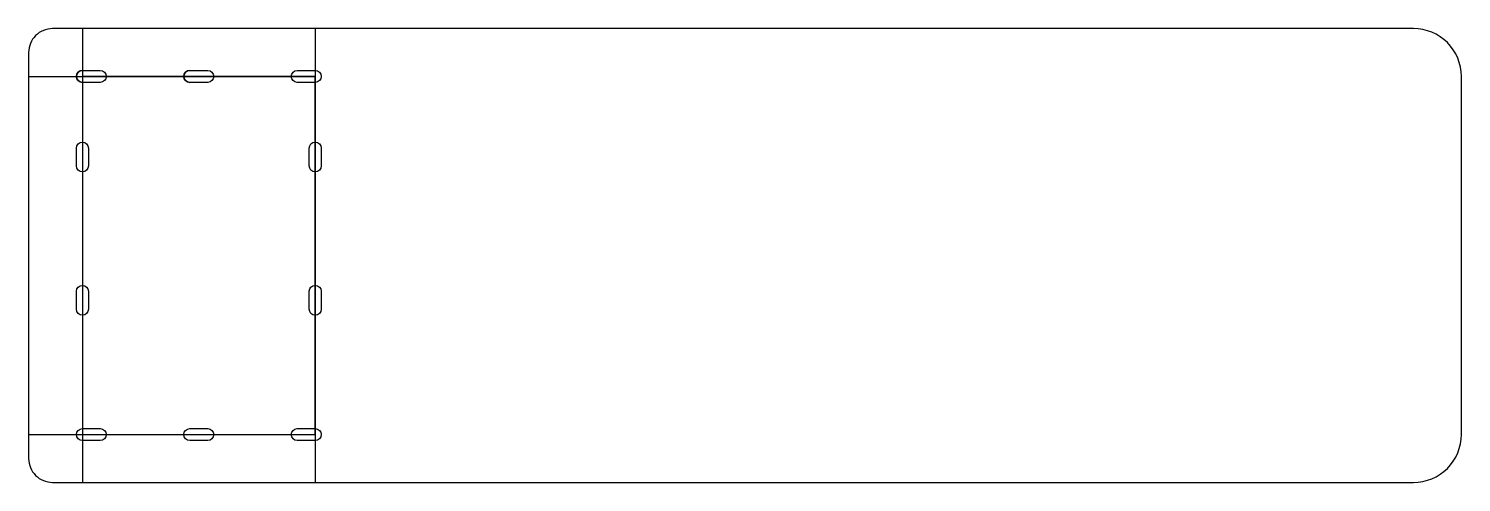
# Model space of a CAD drawing. Extents: x 0 to 60, y -19 to 0.
import ezdxf

# ---------------------------------------------------------------- set-up
doc = ezdxf.new("R2010")
doc.units = 0
doc.layers.get('0').update_dxf_attribs({"linetype": 'CONTINUOUS'})

msp = doc.modelspace()

# ---------------------------------------------------------------- linework, layer by layer
for p, q in [((2.25, 0), (2.25, -19)), ((12, 0), (12, -19)), ((0, -2), (12, -2)), ((0, -17), (12, -17))]:
    msp.add_line(p, q)
for points in [[(58, 0), (1, 0, 0.414214), (0, -1), (0, -18, 0.414214), (1, -19), (58, -19, 0.414214), (60, -17), (60, -2, 0.414214)], [(2.25, -2.25, -1), (2.25, -1.75), (3, -1.75, -1), (3, -2.25)], [(7.5, -2.25), (6.75, -2.25, -1), (6.75, -1.75), (7.5, -1.75, -1)], [(12, -2.25), (11.25, -2.25, -1), (11.25, -1.75), (12, -1.75, -1)], [(2.5, -5.75, -1), (2, -5.75), (2, -5, -1), (2.5, -5)], [(2.5, -5.75, -1), (2, -5.75), (2, -5, -1), (2.5, -5)], [(11.75, -5.75), (11.75, -5, -1), (12.25, -5), (12.25, -5.75, -1)], [(2.5, -11.75, -1), (2, -11.75), (2, -11, -1), (2.5, -11)], [(2.5, -11.75, -1), (2, -11.75), (2, -11, -1), (2.5, -11)], [(11.75, -11.75), (11.75, -11, -1), (12.25, -11), (12.25, -11.75, -1)], [(2.25, -16.75), (3, -16.75, -1), (3, -17.25), (2.25, -17.25, -1)], [(6.75, -16.75), (7.5, -16.75, -1), (7.5, -17.25), (6.75, -17.25, -1)], [(12, -16.75, -1), (12, -17.25), (11.25, -17.25, -1), (11.25, -16.75)]]:
    msp.add_lwpolyline(points, format="xyb", close=True)
msp.add_lwpolyline([(12, -2), (2.25, -2), (2.25, -17), (12, -17)], close=True)
for centre in [(2.25, -2), (6.75, -2)]:
    msp.add_arc(centre, 0.25, 90, 270)

doc.saveas('drawing.dxf')
